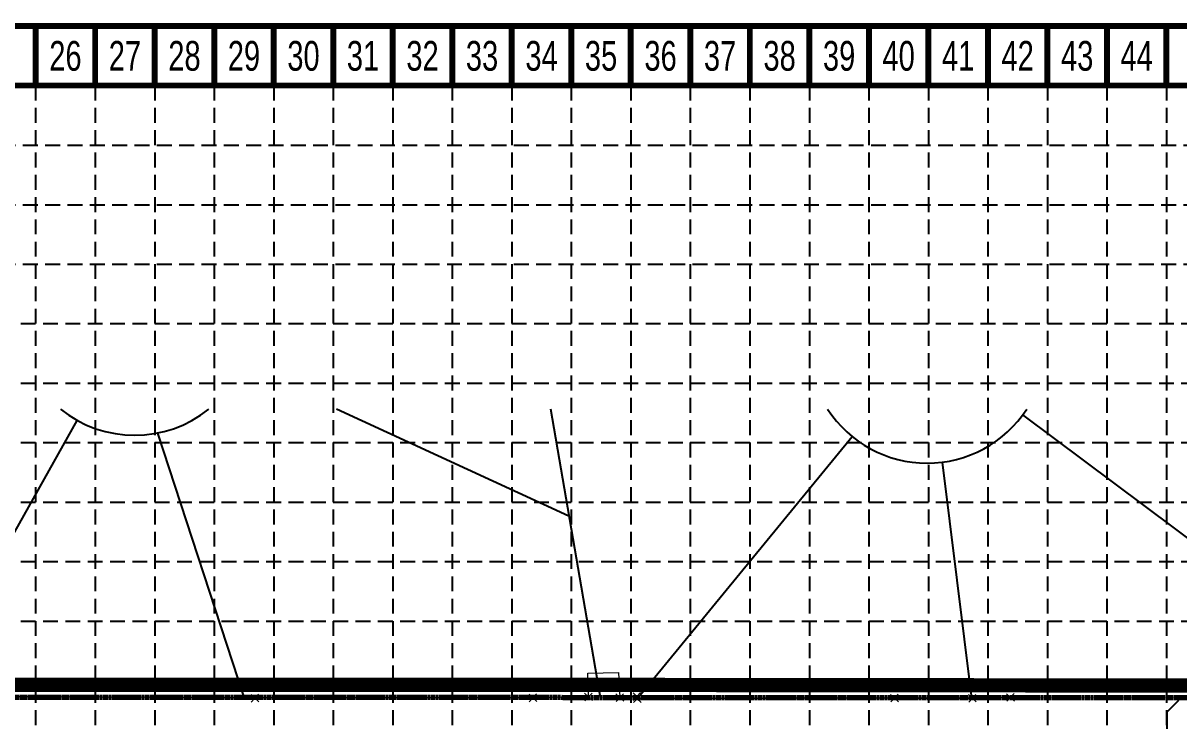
# Model space of a CAD drawing. Header units: feet. Extents: x 9897 to 20516, y 9531 to 20344.
# Drawn here: x 10542.6 to 11028.1, y 10240 to 10533.2 of the extents above; entities that cross this region are included whole.
import ezdxf
from ezdxf.enums import TextEntityAlignment as Align

# ---------------------------------------------------------------- set-up
doc = ezdxf.new("R2010")
doc.units = ezdxf.units.FT
doc.header["$MEASUREMENT"] = 0
for name, pattern in [('DASHED2', [0.375, 0.25, -0.125]), ('HIDDEN', [0.375, 0.25, -0.125]), ('PHANTOM2', [1.25, 0.625, -0.125, 0.125, -0.125, 0.125, -0.125])]:
    doc.linetypes.add(name, pattern=pattern)
doc.layers.get('0').update_dxf_attribs({"lineweight": 18})
for name, color, linetype in [('BASE', 7, 'Continuous'), ('GRID', 254, 'HIDDEN'), ('UE-SD', 57, 'Continuous')]:
    doc.layers.add(name, color=color, linetype=linetype)
for name, color, linetype, lineweight in [('BDY', 30, 'PHANTOM2', 70), ('BDY-ADJ', 6, 'Continuous', 25), ('FENCE', 43, 'Continuous', 20), ('LIMITS OF DISTURBANCE', 1, 'Continuous', 18)]:
    doc.layers.add(name, color=color, linetype=linetype, lineweight=lineweight)
doc.styles.get("Standard").update_dxf_attribs({"font": 'ARIAL.TTF', "width": 0.7})

# ---------------------------------------------------------------- blocks, each defined once
blk = doc.blocks.new('X')
at = {"color": 0}
for p, q in [((-0.00294, -0.00294), (0.00294, 0.00294)), ((-0.00294, 0.00294), (0.00294, -0.00294))]:
    blk.add_line(p, q, dxfattribs=at)
blk.add_point((0, 0), dxfattribs=at)

msp = doc.modelspace()

# ---------------------------------------------------------------- linework, layer by layer
at = {"layer": 'BASE', "const_width": 2.5}
for points in [[(9897.84, 9531.97), (11497.84, 9531.97), (11497.84, 10531.97), (9897.84, 10531.97)], [(9922.78, 9556.97), (11472.91, 9556.92), (11472.87, 10506.99), (9923.1, 10507.02)]]:
    msp.add_lwpolyline(points, close=True, dxfattribs=at)
for points in [[(10547.84, 10506.97), (10547.84, 10531.97)], [(10572.84, 10506.97), (10572.84, 10531.97)], [(10597.84, 10506.97), (10597.84, 10531.97)], [(10622.84, 10506.97), (10622.84, 10531.97)], [(10647.84, 10506.97), (10647.84, 10531.97)], [(10672.84, 10506.97), (10672.84, 10531.97)], [(10697.84, 10506.97), (10697.84, 10531.97)], [(10722.84, 10506.97), (10722.84, 10531.97)], [(10747.84, 10506.97), (10747.84, 10531.97)], [(10772.84, 10506.97), (10772.84, 10531.97)], [(10797.84, 10506.97), (10797.84, 10531.97)], [(10822.84, 10506.97), (10822.84, 10531.97)], [(10847.84, 10506.97), (10847.84, 10531.97)], [(10872.84, 10506.97), (10872.84, 10531.97)], [(10897.84, 10506.97), (10897.84, 10531.97)], [(10922.84, 10506.97), (10922.84, 10531.97)], [(10947.84, 10506.97), (10947.84, 10531.97)], [(10972.84, 10506.97), (10972.84, 10531.97)], [(10997.84, 10506.97), (10997.84, 10531.97)], [(11022.84, 10506.97), (11022.84, 10531.97)]]:
    msp.add_lwpolyline(points, dxfattribs=at)
at = {"layer": 'BDY', "color": 7}
msp.add_line((9994.99, 10250.23), (11415.16, 10249.62), dxfattribs=at)
at = {"layer": 'BDY-ADJ', "color": 253}
for p, q in [((10771.8, 10326.04), (10674.28, 10370.99)), ((10785.15, 10249.89), (10764.18, 10370.99)), ((10500.11, 10250.08), (10565.29, 10366.26)), ((11121.12, 10250.03), (10962.49, 10368.57)), ((10598.97, 10360.97), (10635.27, 10249.95)), ((10800.91, 10249.88), (10890.84, 10359.49)), ((10941.03, 10249.5), (10928.8, 10348.76))]:
    msp.add_line(p, q, dxfattribs=at)
for centre, start, end in [((10589.43, 10410.05), 231.3615, 308.6385), ((10922.32, 10398.33), 213.1502, 326.8498)]:
    msp.add_arc(centre, 50, start, end, dxfattribs=at)
at = {"layer": 'FENCE'}
for p, q in [((10941.29, 10249.5), (10938.64, 10270.36)), ((10779.84, 10260.12), (10792.64, 10260.36)), ((10780.07, 10250.09), (10779.84, 10260.12)), ((10792.64, 10260.36), (10793.24, 10249.78)), ((10639.95, 10249.57), (10530.52, 10250.23)), ((10756.72, 10249.68), (10639.95, 10249.57)), ((10780.04, 10250.06), (10756.72, 10249.68)), ((10800.41, 10250.27), (10793.24, 10249.78)), ((10800.53, 10249.32), (10800.41, 10250.27)), ((10908.6, 10249.59), (10800.53, 10249.32)), ((10908.6, 10249.59), (10941.29, 10249.5)), ((10957.3, 10249.88), (10941.29, 10249.5))]:
    msp.add_line(p, q, dxfattribs=at)
at = {"layer": 'GRID', "color": 8, "linetype": 'HIDDEN', "ltscale": 25}
for p, q in [((10547.84, 10506.97), (10547.84, 9631.86)), ((10572.84, 10506.97), (10572.84, 9631.86)), ((10597.84, 10506.97), (10597.84, 9631.86)), ((10622.84, 10506.97), (10622.84, 9631.86)), ((10647.84, 10506.97), (10647.84, 9631.86)), ((10672.84, 10506.97), (10672.84, 9631.86)), ((10697.84, 10506.97), (10697.84, 9631.86)), ((10722.84, 10506.97), (10722.84, 9631.86)), ((10747.84, 10506.97), (10747.84, 9631.86)), ((10772.84, 10506.97), (10772.84, 9631.86)), ((10797.84, 10506.97), (10797.84, 9631.86)), ((10822.84, 10506.97), (10822.84, 9631.86)), ((10847.84, 10506.97), (10847.84, 9631.86)), ((10872.84, 10506.97), (10872.84, 9631.86)), ((10897.84, 10506.97), (10897.84, 9631.86)), ((10922.84, 10506.97), (10922.84, 9631.86)), ((10947.84, 10506.97), (10947.84, 9631.86)), ((10972.84, 10506.97), (10972.84, 9631.86)), ((10997.84, 10506.97), (10997.84, 9631.86)), ((11022.84, 10506.97), (11022.84, 9631.86)), ((9923.76, 10481.89), (11473.76, 10481.89)), ((9923.76, 10456.89), (11473.76, 10456.89)), ((9923.76, 10431.89), (11473.76, 10431.89)), ((9922.84, 10406.97), (11472.84, 10406.97)), ((9922.84, 10381.97), (11472.84, 10381.97)), ((9922.84, 10356.97), (11472.84, 10356.97)), ((9922.84, 10331.97), (11472.84, 10331.97)), ((9922.84, 10306.97), (11472.84, 10306.97)), ((9922.84, 10281.97), (11472.84, 10281.97)), ((9922.84, 10256.97), (11472.84, 10256.97))]:
    msp.add_line(p, q, dxfattribs=at)
at = {"layer": 'LIMITS OF DISTURBANCE', "linetype": 'DASHED2', "ltscale": 80, "const_width": 6}
msp.add_lwpolyline([(11397.79, 10254.46), (10749.1, 10255.16), (9978.29, 10255.31), (9983.02, 10013.13, 0.38376), (10024.89, 9979), (10506.44, 9972.56), (11466.59, 9977.18), (11428.65, 10203.63)], format="xyb", close=True, dxfattribs=at)
at = {"layer": 'UE-SD', "color": 5}
for p, q in [((11023.19, 10243.83), (11028.07, 10248.7)), ((11023.2, 10025.44), (11023.2, 10243.83))]:
    msp.add_line(p, q, dxfattribs=at)

# ---------------------------------------------------------------- block references
at = {"layer": 'FENCE', "yscale": 540, "zscale": 540, "rotation": 92.12920690953888}
for p, xscale in [((10639.95, 10249.57, 1968.26), 540.0000000000001), ((10756.72, 10249.68, 1964.41), 540.0000000000001), ((10780.04, 10250.06), 540), ((10793.24, 10249.78), 540), ((10800.41, 10250.27), 540), ((10800.53, 10249.32), 540), ((10908.6, 10249.59, 1960.5), 540.0000000000001), ((10941.29, 10249.5), 540), ((10957.3, 10249.88, 1955.96), 540.0000000000001)]:
    msp.add_blockref('X', p, dxfattribs=dict(at, xscale=xscale))

# ---------------------------------------------------------------- texts
at = {"layer": 'BASE', "width": 0.7}
for s, p in [('26', (10560.34, 10519.47)), ('27', (10585.34, 10519.47)), ('28', (10610.34, 10519.47)), ('29', (10635.34, 10519.47)), ('30', (10660.34, 10519.47)), ('31', (10685.34, 10519.47)), ('32', (10710.34, 10519.47)), ('33', (10735.34, 10519.47)), ('34', (10760.34, 10519.47)), ('35', (10785.34, 10519.47)), ('36', (10810.34, 10519.47)), ('37', (10835.34, 10519.47)), ('38', (10860.34, 10519.47)), ('39', (10885.34, 10519.47)), ('40', (10910.34, 10519.47)), ('41', (10935.34, 10519.47)), ('42', (10960.34, 10519.47)), ('43', (10985.34, 10519.47)), ('44', (11010.34, 10519.47))]:
    msp.add_text(s, height=12.5, dxfattribs=at).set_placement(p, align=Align.MIDDLE_CENTER)

doc.saveas('drawing.dxf')
